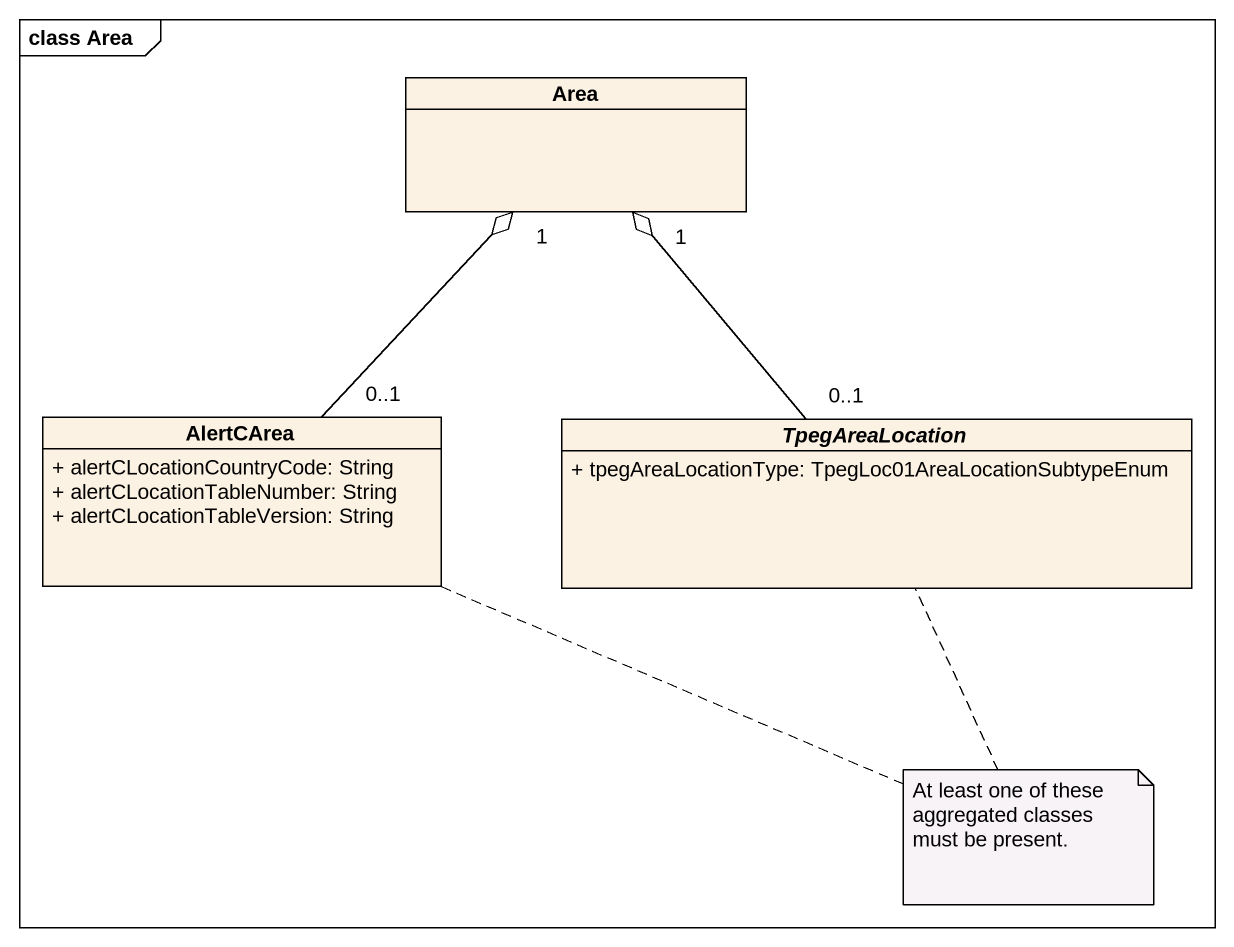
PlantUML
@startuml
mainframe class Area
hide circle
hide empty members
skinparam classAttributeIconSize 0
class Area
class AlertCArea {
  + alertCLocationCountryCode: String
  + alertCLocationTableNumber: String
  + alertCLocationTableVersion: String
}
abstract class TpegAreaLocation {
  + tpegAreaLocationType: TpegLoc01AreaLocationSubtypeEnum
}
AlertCArea "0..1" -up-o "1" Area
TpegAreaLocation "0..1" -up-o "1" Area
note as N1
  At least one of these aggregated classes must be present.
end note
N1 .. TpegAreaLocation
N1 .. AlertCArea
@enduml
